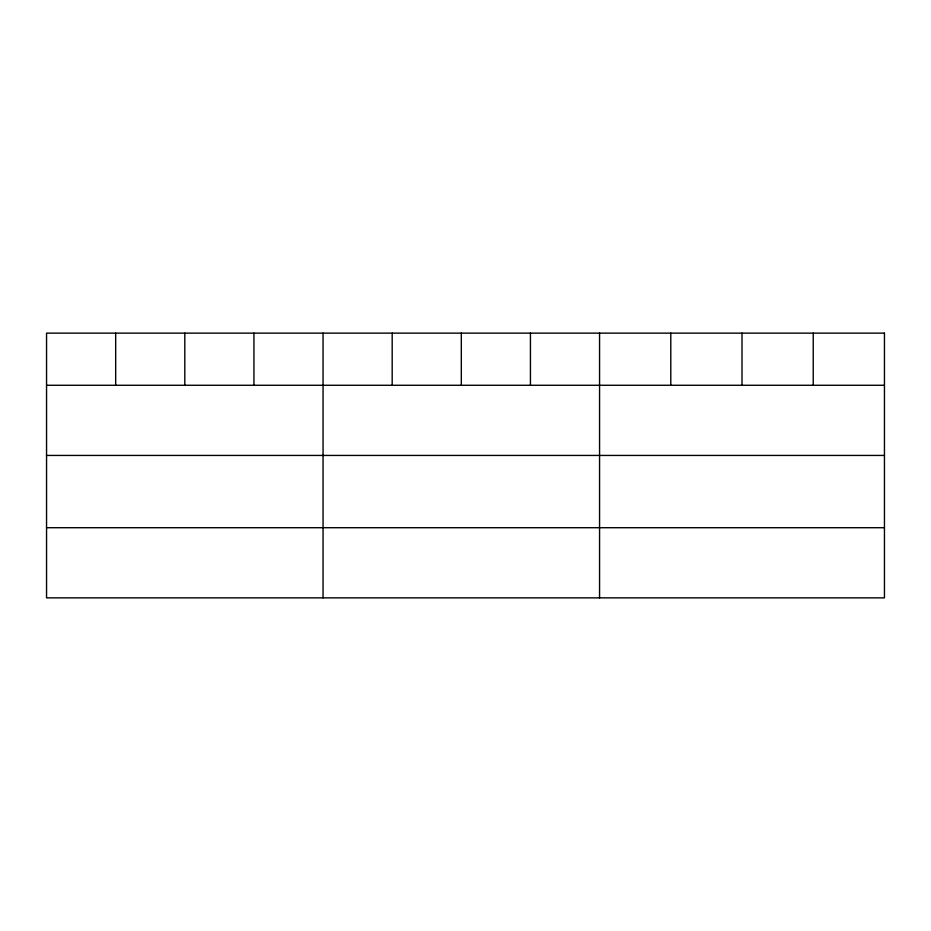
<?xml version="1.0" encoding="UTF-8"?>
<svg xmlns="http://www.w3.org/2000/svg" width="931" height="931" viewBox="0 0 931 931"><rect width="100%" height="100%" fill="white"/><g stroke="black" fill="none" stroke-linecap="round" stroke-linejoin="round"><path stroke-width="1.4" d="M46.55 385.271L884.45 385.271M46.55 455.434L884.45 455.434M46.55 527.714L884.45 527.714M813.228 333.135L813.228 385.271M742.007 333.135L742.007 385.271M670.785 333.135L670.785 385.271M599.564 333.135L599.564 597.865M530.437 333.135L530.437 385.271M461.31 333.135L461.31 385.271M392.184 333.135L392.184 385.271M323.057 333.135L323.057 597.865M253.93 333.135L253.93 385.271M184.804 333.135L184.804 385.271M115.677 333.135L115.677 385.271M884.45 333.135L46.55 333.135L46.55 597.865L884.45 597.865L884.45 333.135"/></g></svg>
